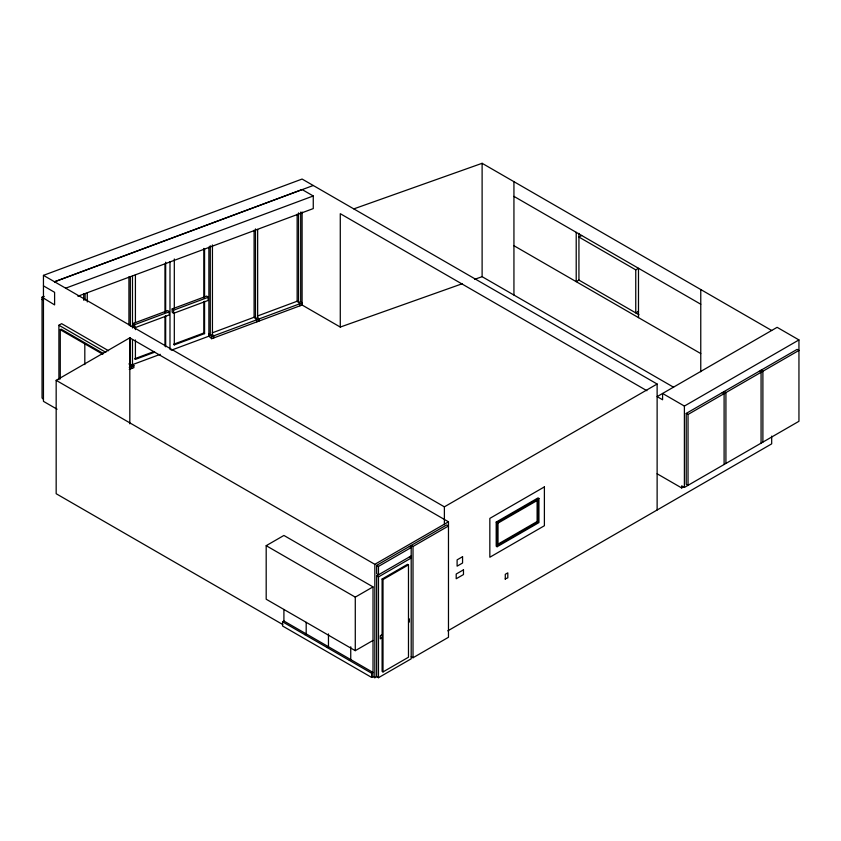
<?xml version="1.0" encoding="UTF-8"?>
<svg xmlns="http://www.w3.org/2000/svg" width="841" height="841" viewBox="0 0 841 841"><rect width="100%" height="100%" fill="white"/><g stroke="black" fill="none" stroke-linecap="round" stroke-linejoin="round"><path stroke-width="1.26" d="M505.241 578.881L507.806 577.83L507.806 572.858L505.283 574.308L505.283 579.281M58.902 379.701L58.902 325.236L61.624 323.659L108.563 350.75M60.268 378.955L60.268 329.693L61.172 329.167L103.569 353.651M282.786 624.558L56.168 493.72L56.168 380.342L129.808 337.83L448.474 521.809L448.474 637.278L413.015 657.757L411.196 656.705M581.667 235.469L578.934 237.046L635.754 269.856L638.487 268.279L638.487 317.625M638.95 314.734L578.934 280.095L576.211 281.661L576.211 232.326M638.487 311.317L635.754 312.894L635.754 269.856M373.015 640.432L355.28 650.671L266.187 599.223L266.187 545.683L283.911 535.454L373.015 586.892L373.015 676.648L374.834 677.699L376.652 676.648L378.471 677.699L411.196 658.808L411.196 545.42L413.015 546.471L448.474 526.003L446.655 524.952L376.652 565.373L376.652 573.772L378.471 574.823L378.471 566.424L411.196 547.523L409.378 546.471M57.083 409.22L43.448 401.346L43.448 275.364L444.384 506.839L657.126 384.022L657.126 509.993M56.168 380.342L374.834 564.322L448.474 521.809M282.555 621.793L283.911 621.015L373.015 672.453L371.648 673.242L282.555 621.793L282.555 625.998L371.648 677.436L373.015 676.648M376.652 676.648L376.652 575.864L411.196 555.922M376.652 575.864L378.471 576.915L411.196 558.025L409.378 556.973M382.108 579.018L407.559 564.322L408.474 564.847L408.474 657.231L383.012 671.927L382.108 671.402L382.108 579.018L383.012 579.544L408.474 564.847M798.95 339.932L777.126 327.328L657.126 396.616L662.582 399.769L662.582 393.462L684.395 406.066L798.95 339.932L798.95 421.288L684.395 487.423L681.673 485.846L681.673 487.948L683.933 486.645M266.187 545.683L355.28 597.131L373.015 586.892M496.201 522.072L538.019 497.925L538.934 498.45L538.934 522.587L497.115 546.734L496.201 546.208L496.201 522.072L498.019 523.113L538.019 500.017L538.019 522.072L498.019 545.157L497.115 544.642L537.115 521.546L538.019 522.072M538.934 498.45L497.115 522.587L497.115 546.734M686.214 413.415L797.131 349.372L798.95 350.424L688.033 414.466L686.214 413.415L686.214 484.279L688.033 485.32L688.033 414.466M304.82 634.661L306.187 633.872L306.187 622.34M327.096 647.517L328.463 646.729L328.463 633.925M382.108 634.661L380.29 635.712L380.29 638.855L382.108 637.804M349.372 660.374L350.739 659.586L350.739 646.782M447.79 630.855L771.681 443.859L771.681 436.101M43.448 275.364L302.098 179.049L657.126 384.022M54.476 281.756L302.098 189.54L313.262 195.985L313.262 208.589L77.898 296.232M54.602 281.809L313.262 185.493M65.64 288.2L313.262 195.985M43.448 399.244L42.05 397.993L42.05 297.209L44.216 296.41M133.246 323.428L167.822 310.55L169.22 311.801L169.22 314.944L134.644 327.822L133.246 326.571L133.246 323.428L134.644 324.668L134.644 327.822M172.142 308.941L206.718 296.064L208.116 297.315L208.116 300.458L173.54 313.336L172.142 312.095L172.142 308.941L173.54 310.192L173.54 313.336M134.644 324.668L169.22 311.801M173.54 310.192L208.116 297.315M154.071 351.527L134.707 358.739L135.412 359.359L154.765 352.158M204.563 333.614L203.858 332.994L173.603 344.253L174.308 344.884L204.563 333.614L204.563 301.309M212.268 332.836L254.098 317.267L256.883 319.759L256.883 321.861M257.462 316.016L297.146 301.236L299.932 303.727L299.932 305.83M129.251 369.388L133.877 367.664L133.877 365.572L132.479 364.321L130.323 365.12L130.323 337.861M213.824 337.893L213.824 335.79L212.437 334.55L210.271 335.349L210.271 245.761M259.049 321.052L259.049 318.96L257.651 317.709L255.485 318.518L255.485 228.92M208.883 334.108L211.669 336.6L302.098 302.928L300.7 301.677L298.544 302.487L298.544 212.889M132.3 364.721L160.263 354.313M171.196 350.234L208.883 336.2L211.669 338.702L302.098 305.02L340.279 327.065L462.382 283.69M129.251 367.286L133.877 365.572M353.851 208.873L482.114 163.301L771.681 330.481M474.713 279.307L482.114 276.678L673.588 387.228M513.935 196.374L700.763 304.232M761.073 370.198L762.892 371.249L762.892 442.103M759.255 371.249L761.073 372.3L761.073 443.154M513.935 245.709L700.763 353.577M724.101 391.538L725.92 392.589L725.92 463.454M722.282 392.589L724.101 393.641L724.101 464.505M646.897 390.718L340.279 213.688L340.279 327.065M657.126 473.777L681.673 487.948M43.448 285.866L54.602 292.311L54.602 304.905L42.05 297.209M58.902 325.236L105.829 352.326M60.268 329.693L102.665 354.177M376.652 565.373L378.471 566.424M128.925 363.88L131.711 366.371L131.711 368.474M42.05 299.312L43.448 300.563M700.763 289.535L700.763 371.754M684.395 406.066L684.395 487.423M578.934 233.346L578.934 280.095M537.115 499.501L537.115 521.546M513.935 181.677L513.935 295.054M498.019 523.113L498.019 545.157M482.114 163.301L482.114 276.678M444.384 506.839L444.384 524.658M413.015 546.471L413.015 657.757M409.378 618.913L409.378 622.056M383.012 579.544L383.012 671.927M378.471 576.915L378.471 677.699M374.834 564.322L374.834 677.699M371.648 673.242L371.648 677.436M355.28 597.131L355.28 650.671M302.098 212.037L302.098 305.02M300.7 212.079L300.7 301.677M297.146 214.234L297.146 301.236M283.911 609.483L283.911 621.015M257.651 229.414L257.651 317.709M254.098 230.266L254.098 317.267M212.437 244.952L212.437 334.55M211.669 336.6L211.669 338.702M208.883 247.107L208.883 336.2M204.563 248.999L204.563 296.873M203.858 248.41L203.858 297.861M203.858 301.761L203.858 332.994M174.308 258.965L174.308 308.132M174.308 312.579L174.308 344.884M169.987 261.688L169.987 349.383M165.666 262.182L165.666 311.359M165.666 315.796L165.666 346.807M164.962 264.2L164.962 312.347M164.962 316.248L164.962 346.177M135.412 274.744L135.412 322.618M135.412 327.065L135.412 329.651M135.412 339.985L135.412 359.359M132.479 276.027L132.479 327.969M132.479 339.648L132.479 364.321M130.323 276.836L130.323 326.171M129.808 337.83L129.808 423.843M128.925 276.878L128.925 324.92M87.264 292.868L87.264 301.951M85.099 293.667L85.099 300.163M84.815 343.864L84.815 364.605M83.711 293.719L83.711 300.216M544.39 486.897L489.84 518.392L489.84 557.236L544.39 525.741L544.39 486.897M462.561 556.71L457.105 559.864L457.105 566.161L462.561 563.007L462.561 556.71M463.475 569.83L456.2 574.035L456.2 578.755L463.475 574.561L463.475 569.83"/></g></svg>
